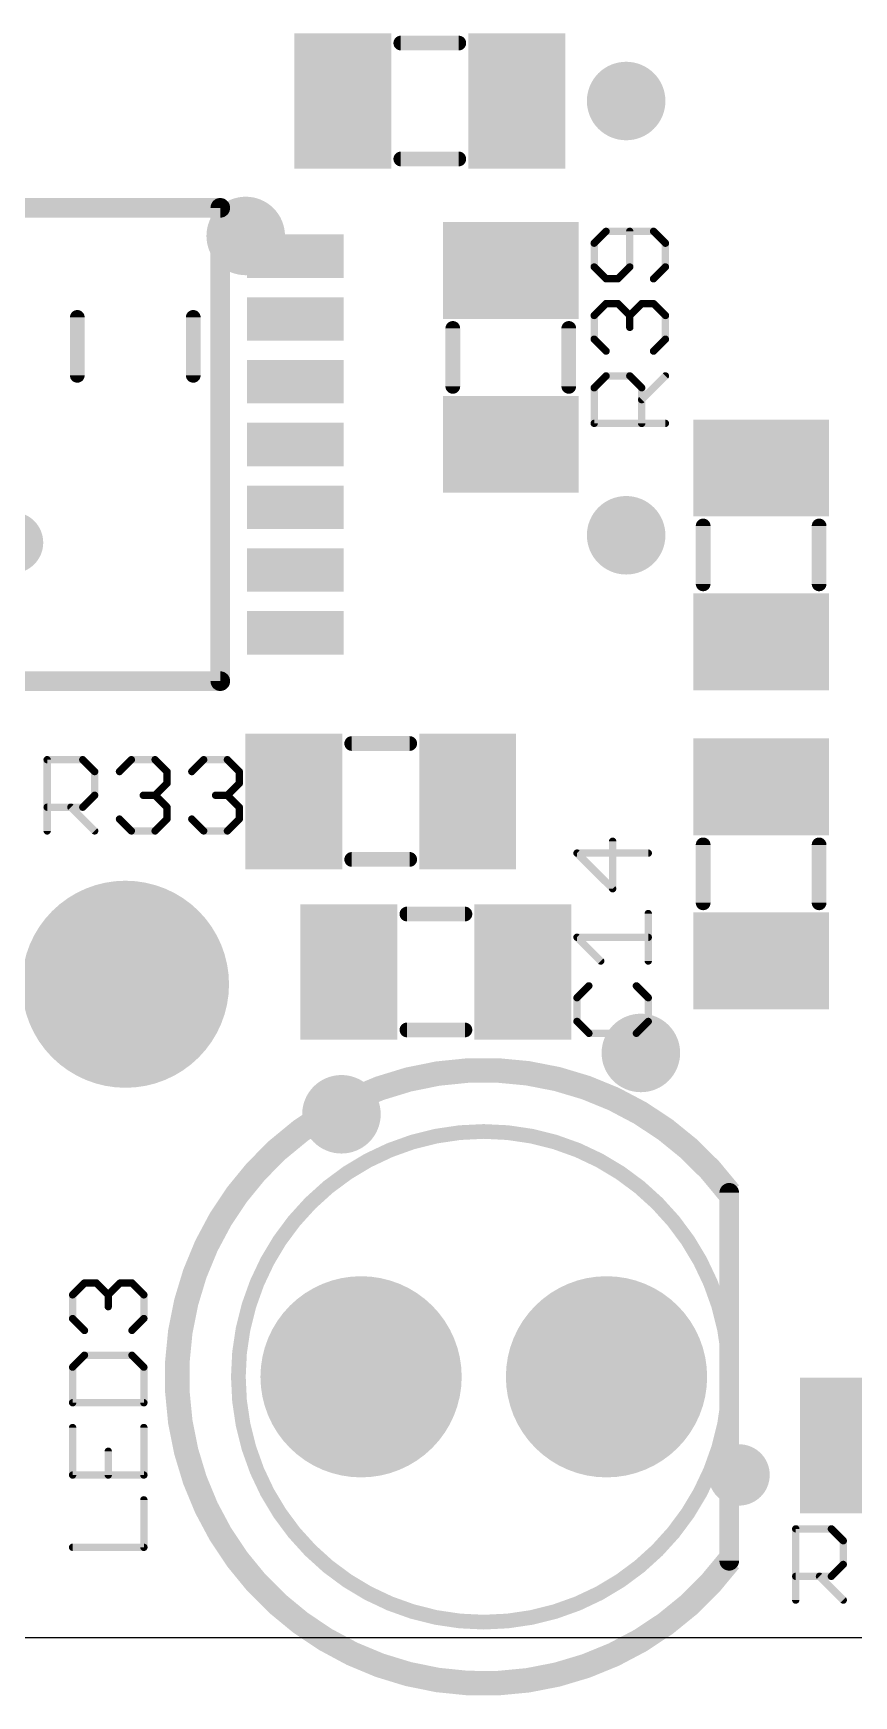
# Model space of a CAD drawing. Extents: x 0 to 96, y -11 to 42.
# Drawn here: x 61.17 to 69.67, y 9.4 to 26.61 of the extents above; entities that cross this region are included whole.
import ezdxf

# ---------------------------------------------------------------- set-up
doc = ezdxf.new("R2010")
doc.units = 0
for name, color, linetype in [('17', 82, 'CONTINUOUS'), ('18', 82, 'CONTINUOUS'), ('20', 7, 'CONTINUOUS'), ('21', 253, 'CONTINUOUS'), ('22', 253, 'CONTINUOUS'), ('29', 253, 'CONTINUOUS')]:
    doc.layers.add(name, color=color, linetype=linetype)

# ---------------------------------------------------------------- blocks, each defined once
blk = doc.blocks.new('RECT')
blk.add_solid([(-0.5, -0.5), (0.5, -0.5), (-0.5, 0.5), (0.5, 0.5)])
blk = doc.blocks.new('ROUNDP')
at = {"const_width": 0.5}
blk.add_lwpolyline([(0, -0.25, 1), (0, 0.25, 1), (0, -0.25)], format="xyb", dxfattribs=at)
blk = doc.blocks.new('ROUNDV')
at = {"const_width": 0.5}
blk.add_lwpolyline([(0, -0.25, 1), (0, 0.25, 1), (0, -0.25)], format="xyb", dxfattribs=at)

msp = doc.modelspace()

# ---------------------------------------------------------------- linework, layer by layer
at = {"layer": '20'}
msp.add_line((29.35, 10), (74.81, 10), dxfattribs=at)
at = {"layer": '21'}
for points, const_width in [([(65.578, 26.508), (64.978, 26.508)], 0.1524), ([(65.578, 25.308), (64.978, 25.308)], 0.1524), ([(58.81, 24.802), (63.11, 24.802)], 0.2032), ([(63.11, 24.802), (63.11, 19.902)], 0.2032), ([(67.102, 24.5589), (66.9792, 24.436)], 0.0762), ([(66.9792, 24.436), (66.9792, 24.1903)], 0.0762), ([(67.5935, 24.5589), (67.102, 24.5589)], 0.0762), ([(67.3478, 24.1903), (67.3478, 24.5589)], 0.0762), ([(67.7164, 24.436), (67.5935, 24.5589)], 0.0762), ([(67.7164, 24.1903), (67.7164, 24.436)], 0.0762), ([(66.9792, 24.1903), (67.102, 24.0674)], 0.0762), ([(67.102, 24.0674), (67.2249, 24.0674)], 0.0762), ([(67.2249, 24.0674), (67.3478, 24.1903)], 0.0762), ([(67.5935, 24.0674), (67.7164, 24.1903)], 0.0762), ([(66.9792, 23.6876), (67.102, 23.8105)], 0.0762), ([(67.102, 23.8105), (67.2249, 23.8105)], 0.0762), ([(67.2249, 23.8105), (67.3478, 23.6876)], 0.0762), ([(67.3478, 23.6876), (67.4707, 23.8105)], 0.0762), ([(67.4707, 23.8105), (67.5935, 23.8105)], 0.0762), ([(67.5935, 23.8105), (67.7164, 23.6876)], 0.0762), ([(65.5162, 23.5537), (65.5162, 22.9537)], 0.1524), ([(66.7162, 23.5537), (66.7162, 22.9537)], 0.1524), ([(66.9792, 23.4418), (66.9792, 23.6876)], 0.0762), ([(67.3478, 23.6876), (67.3478, 23.5647)], 0.0762), ([(67.7164, 23.6876), (67.7164, 23.4418)], 0.0762), ([(67.102, 23.319), (66.9792, 23.4418)], 0.0762), ([(67.7164, 23.4418), (67.5935, 23.319)], 0.0762), ([(66.9792, 22.9392), (67.102, 23.062)], 0.0762), ([(67.102, 23.062), (67.3478, 23.062)], 0.0762), ([(67.3478, 23.062), (67.4707, 22.9392)], 0.0762), ([(67.4707, 22.8163), (67.7164, 23.062)], 0.0762), ([(66.9792, 22.5706), (66.9792, 22.9392)], 0.0762), ([(67.4707, 22.9392), (67.4707, 22.5706)], 0.0762), ([(67.7164, 22.5706), (66.9792, 22.5706)], 0.0762), ([(68.107, 21.509), (68.107, 20.909)], 0.1524), ([(69.307, 21.509), (69.307, 20.909)], 0.1524), ([(63.11, 19.902), (58.81, 19.902)], 0.2032), ([(64.47, 19.2563), (65.07, 19.2563)], 0.1524), ([(61.3183, 18.3515), (61.3183, 19.0887)], 0.0762), ([(61.3183, 19.0887), (61.6869, 19.0887)], 0.0762), ([(61.6869, 19.0887), (61.8097, 18.9659)], 0.0762), ([(62.0667, 18.9659), (62.1895, 19.0887)], 0.0762), ([(62.1895, 19.0887), (62.4353, 19.0887)], 0.0762), ([(62.4353, 19.0887), (62.5582, 18.9659)], 0.0762), ([(62.8151, 18.9659), (62.938, 19.0887)], 0.0762), ([(62.938, 19.0887), (63.1837, 19.0887)], 0.0762), ([(63.1837, 19.0887), (63.3066, 18.9659)], 0.0762), ([(61.8097, 18.9659), (61.8097, 18.7201)], 0.0762), ([(62.5582, 18.9659), (62.5582, 18.843)], 0.0762), ([(63.3066, 18.9659), (63.3066, 18.843)], 0.0762), ([(62.5582, 18.843), (62.4353, 18.7201)], 0.0762), ([(63.3066, 18.843), (63.1837, 18.7201)], 0.0762), ([(61.6869, 18.5972), (61.3183, 18.5972)], 0.0762), ([(61.564, 18.5972), (61.8097, 18.3515)], 0.0762), ([(61.8097, 18.7201), (61.6869, 18.5972)], 0.0762), ([(62.4353, 18.7201), (62.3124, 18.7201)], 0.0762), ([(62.4353, 18.7201), (62.5582, 18.5972)], 0.0762), ([(62.5582, 18.5972), (62.5582, 18.4744)], 0.0762), ([(63.1837, 18.7201), (63.0608, 18.7201)], 0.0762), ([(63.1837, 18.7201), (63.3066, 18.5972)], 0.0762), ([(63.3066, 18.5972), (63.3066, 18.4744)], 0.0762), ([(62.1895, 18.3515), (62.0667, 18.4744)], 0.0762), ([(62.5582, 18.4744), (62.4353, 18.3515)], 0.0762), ([(62.938, 18.3515), (62.8151, 18.4744)], 0.0762), ([(63.3066, 18.4744), (63.1837, 18.3515)], 0.0762), ([(62.4353, 18.3515), (62.1895, 18.3515)], 0.0762), ([(63.1837, 18.3515), (62.938, 18.3515)], 0.0762), ([(67.17, 17.7528), (67.17, 18.2443)], 0.0762), ([(68.107, 17.607), (68.107, 18.207)], 0.1524), ([(69.307, 17.607), (69.307, 18.207)], 0.1524), ([(64.47, 18.0563), (65.07, 18.0563)], 0.1524), ([(67.5386, 18.1214), (66.8014, 18.1214)], 0.0762), ([(66.8014, 18.1214), (67.17, 17.7528)], 0.0762), ([(65.0415, 17.491), (65.6415, 17.491)], 0.1524), ([(67.5386, 17.0044), (67.5386, 17.4959)], 0.0762), ([(67.0471, 17.0044), (66.8014, 17.2502)], 0.0762), ([(66.8014, 17.2502), (67.5386, 17.2502)], 0.0762), ([(66.9242, 16.7475), (66.8014, 16.6246)], 0.0762), ([(67.5386, 16.6246), (67.4157, 16.7475)], 0.0762), ([(66.8014, 16.6246), (66.8014, 16.3789)], 0.0762), ([(67.5386, 16.3789), (67.5386, 16.6246)], 0.0762), ([(65.0415, 16.291), (65.6415, 16.291)], 0.1524), ([(66.8014, 16.3789), (66.9242, 16.256)], 0.0762), ([(67.4157, 16.256), (67.5386, 16.3789)], 0.0762), ([(66.9242, 16.256), (67.4157, 16.256)], 0.0762), ([(68.3768, 10.795), (68.3768, 14.605)], 0.2032), ([(61.5817, 13.5486), (61.7045, 13.6714)], 0.0762), ([(61.7045, 13.6714), (61.8274, 13.6714)], 0.0762), ([(61.8274, 13.6714), (61.9503, 13.5486)], 0.0762), ([(61.9503, 13.5486), (62.0732, 13.6714)], 0.0762), ([(62.0732, 13.6714), (62.196, 13.6714)], 0.0762), ([(62.196, 13.6714), (62.3189, 13.5486)], 0.0762), ([(61.5817, 13.3028), (61.5817, 13.5486)], 0.0762), ([(61.9503, 13.5486), (61.9503, 13.4257)], 0.0762), ([(62.3189, 13.5486), (62.3189, 13.3028)], 0.0762), ([(61.7045, 13.1799), (61.5817, 13.3028)], 0.0762), ([(62.3189, 13.3028), (62.196, 13.1799)], 0.0762), ([(61.7045, 12.923), (61.5817, 12.8001)], 0.0762), ([(62.196, 12.923), (61.7045, 12.923)], 0.0762), ([(62.3189, 12.8001), (62.196, 12.923)], 0.0762), ([(61.5817, 12.8001), (61.5817, 12.4315)], 0.0762), ([(62.3189, 12.4315), (62.3189, 12.8001)], 0.0762), ([(61.5817, 12.4315), (62.3189, 12.4315)], 0.0762), ([(61.5817, 12.1746), (61.5817, 11.6831)], 0.0762), ([(62.3189, 11.6831), (62.3189, 12.1746)], 0.0762), ([(61.9503, 11.6831), (61.9503, 11.9289)], 0.0762), ([(61.5817, 11.6831), (62.3189, 11.6831)], 0.0762), ([(62.3189, 10.9347), (62.3189, 11.4262)], 0.0762), ([(69.0653, 10.3886), (69.0653, 11.1258)], 0.0762), ([(69.0653, 11.1258), (69.4339, 11.1258)], 0.0762), ([(69.4339, 11.1258), (69.5567, 11.003)], 0.0762), ([(69.5567, 11.003), (69.5567, 10.7572)], 0.0762), ([(61.5817, 10.9347), (62.3189, 10.9347)], 0.0762), ([(69.4339, 10.6343), (69.0653, 10.6343)], 0.0762), ([(69.311, 10.6343), (69.5567, 10.3886)], 0.0762), ([(69.5567, 10.7572), (69.4339, 10.6343)], 0.0762)]:
    msp.add_lwpolyline(points, dxfattribs=dict(at, const_width=const_width))
for points, const_width in [([(64.978, 26.5461, 1), (64.978, 26.4699)], 0.0762), ([(65.578, 26.4699, 1), (65.578, 26.5461)], 0.0762), ([(64.978, 25.3461, 1), (64.978, 25.2699)], 0.0762), ([(65.578, 25.2699, 1), (65.578, 25.3461)], 0.0762), ([(63.1608, 24.802, 1), (63.0592, 24.802)], 0.1016), ([(63.11, 24.7512, 1), (63.11, 24.8528)], 0.1016), ([(66.9657, 24.4495, 1), (66.9926, 24.4225)], 0.0381), ([(66.9982, 24.436, 1), (66.9601, 24.436)], 0.0381), ([(67.102, 24.5779, 1), (67.102, 24.5398)], 0.0381), ([(67.1155, 24.5454, 1), (67.0886, 24.5723)], 0.0381), ([(67.3668, 24.5589, 1), (67.3287, 24.5589)], 0.0381), ([(67.607, 24.5723, 1), (67.5801, 24.5454)], 0.0381), ([(67.5935, 24.5398, 1), (67.5935, 24.5779)], 0.0381), ([(67.7355, 24.436, 1), (67.6974, 24.436)], 0.0381), ([(67.7029, 24.4225, 1), (67.7299, 24.4495)], 0.0381), ([(66.9926, 24.2037, 1), (66.9657, 24.1768)], 0.0381), ([(66.9601, 24.1903, 1), (66.9982, 24.1903)], 0.0381), ([(67.102, 24.0864, 1), (67.102, 24.0483)], 0.0381), ([(67.0886, 24.0539, 1), (67.1155, 24.0809)], 0.0381), ([(67.2114, 24.0809, 1), (67.2384, 24.0539)], 0.0381), ([(67.2249, 24.0483, 1), (67.2249, 24.0864)], 0.0381), ([(67.3287, 24.1903, 1), (67.3668, 24.1903)], 0.0381), ([(67.3613, 24.1768, 1), (67.3343, 24.2037)], 0.0381), ([(67.5801, 24.0809, 1), (67.607, 24.0539)], 0.0381), ([(67.6974, 24.1903, 1), (67.7355, 24.1903)], 0.0381), ([(67.7299, 24.1768, 1), (67.7029, 24.2037)], 0.0381), ([(67.102, 23.8295, 1), (67.102, 23.7914)], 0.0381), ([(67.1155, 23.797, 1), (67.0886, 23.8239)], 0.0381), ([(67.2384, 23.8239, 1), (67.2114, 23.797)], 0.0381), ([(67.2249, 23.7914, 1), (67.2249, 23.8295)], 0.0381), ([(67.4707, 23.8295, 1), (67.4707, 23.7914)], 0.0381), ([(67.4841, 23.797, 1), (67.4572, 23.8239)], 0.0381), ([(67.607, 23.8239, 1), (67.5801, 23.797)], 0.0381), ([(67.5935, 23.7914, 1), (67.5935, 23.8295)], 0.0381), ([(65.5543, 23.5537, 1), (65.4781, 23.5537)], 0.0762), ([(66.7543, 23.5537, 1), (66.6781, 23.5537)], 0.0762), ([(66.9657, 23.7011, 1), (66.9926, 23.6741)], 0.0381), ([(66.9982, 23.6876, 1), (66.9601, 23.6876)], 0.0381), ([(67.3668, 23.6876, 1), (67.3287, 23.6876)], 0.0381), ([(67.3343, 23.7011, 1), (67.3613, 23.6741)], 0.0381), ([(67.3287, 23.5647, 1), (67.3668, 23.5647)], 0.0381), ([(67.3343, 23.6741, 1), (67.3613, 23.7011)], 0.0381), ([(67.7355, 23.6876, 1), (67.6974, 23.6876)], 0.0381), ([(67.7029, 23.6741, 1), (67.7299, 23.7011)], 0.0381), ([(66.9926, 23.4553, 1), (66.9657, 23.4284)], 0.0381), ([(66.9601, 23.4418, 1), (66.9982, 23.4418)], 0.0381), ([(67.6974, 23.4418, 1), (67.7355, 23.4418)], 0.0381), ([(67.7299, 23.4284, 1), (67.7029, 23.4553)], 0.0381), ([(67.0886, 23.3055, 1), (67.1155, 23.3324)], 0.0381), ([(67.5801, 23.3324, 1), (67.607, 23.3055)], 0.0381), ([(67.102, 23.0811, 1), (67.102, 23.043)], 0.0381), ([(67.1155, 23.0486, 1), (67.0886, 23.0755)], 0.0381), ([(67.3613, 23.0755, 1), (67.3343, 23.0486)], 0.0381), ([(67.3478, 23.043, 1), (67.3478, 23.0811)], 0.0381), ([(67.7299, 23.0486, 1), (67.7029, 23.0755)], 0.0381), ([(65.4781, 22.9537, 1), (65.5543, 22.9537)], 0.0762), ([(66.6781, 22.9537, 1), (66.7543, 22.9537)], 0.0762), ([(66.9982, 22.9392, 1), (66.9601, 22.9392)], 0.0381), ([(66.9657, 22.9526, 1), (66.9926, 22.9257)], 0.0381), ([(67.4897, 22.9392, 1), (67.4516, 22.9392)], 0.0381), ([(67.4572, 22.9257, 1), (67.4841, 22.9526)], 0.0381), ([(67.4572, 22.8298, 1), (67.4841, 22.8028)], 0.0381), ([(66.9792, 22.5896, 1), (66.9792, 22.5515)], 0.0381), ([(66.9601, 22.5706, 1), (66.9982, 22.5706)], 0.0381), ([(67.4516, 22.5706, 1), (67.4897, 22.5706)], 0.0381), ([(67.7164, 22.5515, 1), (67.7164, 22.5896)], 0.0381), ([(68.1451, 21.509, 1), (68.0689, 21.509)], 0.0762), ([(69.3451, 21.509, 1), (69.2689, 21.509)], 0.0762), ([(68.0689, 20.909, 1), (68.1451, 20.909)], 0.0762), ([(69.2689, 20.909, 1), (69.3451, 20.909)], 0.0762), ([(63.11, 19.8512, 1), (63.11, 19.9528)], 0.1016), ([(63.0592, 19.902, 1), (63.1608, 19.902)], 0.1016), ([(64.47, 19.2944, 1), (64.47, 19.2182)], 0.0762), ([(65.07, 19.2182, 1), (65.07, 19.2944)], 0.0762), ([(61.3373, 19.0887, 1), (61.2992, 19.0887)], 0.0381), ([(61.3183, 19.1078, 1), (61.3183, 19.0697)], 0.0381), ([(61.7003, 19.1022, 1), (61.6734, 19.0753)], 0.0381), ([(61.6869, 19.0697, 1), (61.6869, 19.1078)], 0.0381), ([(62.1895, 19.1078, 1), (62.1895, 19.0697)], 0.0381), ([(62.203, 19.0753, 1), (62.1761, 19.1022)], 0.0381), ([(62.4488, 19.1022, 1), (62.4218, 19.0753)], 0.0381), ([(62.4353, 19.0697, 1), (62.4353, 19.1078)], 0.0381), ([(62.938, 19.1078, 1), (62.938, 19.0697)], 0.0381), ([(62.9514, 19.0753, 1), (62.9245, 19.1022)], 0.0381), ([(63.1972, 19.1022, 1), (63.1702, 19.0753)], 0.0381), ([(63.1837, 19.0697, 1), (63.1837, 19.1078)], 0.0381), ([(61.8288, 18.9659, 1), (61.7907, 18.9659)], 0.0381), ([(61.7963, 18.9524, 1), (61.8232, 18.9793)], 0.0381), ([(62.0532, 18.9793, 1), (62.0801, 18.9524)], 0.0381), ([(62.5772, 18.9659, 1), (62.5391, 18.9659)], 0.0381), ([(62.5447, 18.9524, 1), (62.5716, 18.9793)], 0.0381), ([(62.8016, 18.9793, 1), (62.8286, 18.9524)], 0.0381), ([(63.3256, 18.9659, 1), (63.2875, 18.9659)], 0.0381), ([(63.2931, 18.9524, 1), (63.32, 18.9793)], 0.0381), ([(62.5391, 18.843, 1), (62.5772, 18.843)], 0.0381), ([(62.5716, 18.8295, 1), (62.5447, 18.8565)], 0.0381), ([(63.2875, 18.843, 1), (63.3256, 18.843)], 0.0381), ([(63.32, 18.8295, 1), (63.2931, 18.8565)], 0.0381), ([(61.3183, 18.6163, 1), (61.3183, 18.5782)], 0.0381), ([(61.5775, 18.6107, 1), (61.5505, 18.5838)], 0.0381), ([(61.6734, 18.6107, 1), (61.7003, 18.5838)], 0.0381), ([(61.6869, 18.5782, 1), (61.6869, 18.6163)], 0.0381), ([(61.7907, 18.7201, 1), (61.8288, 18.7201)], 0.0381), ([(61.8232, 18.7066, 1), (61.7963, 18.7336)], 0.0381), ([(62.3124, 18.7392, 1), (62.3124, 18.7011)], 0.0381), ([(62.4488, 18.7336, 1), (62.4218, 18.7066)], 0.0381), ([(62.4218, 18.7336, 1), (62.4488, 18.7066)], 0.0381), ([(62.4353, 18.7011, 1), (62.4353, 18.7392)], 0.0381), ([(62.5772, 18.5972, 1), (62.5391, 18.5972)], 0.0381), ([(62.5447, 18.5838, 1), (62.5716, 18.6107)], 0.0381), ([(63.0608, 18.7392, 1), (63.0608, 18.7011)], 0.0381), ([(63.1972, 18.7336, 1), (63.1702, 18.7066)], 0.0381), ([(63.1702, 18.7336, 1), (63.1972, 18.7066)], 0.0381), ([(63.1837, 18.7011, 1), (63.1837, 18.7392)], 0.0381), ([(63.3256, 18.5972, 1), (63.2875, 18.5972)], 0.0381), ([(63.2931, 18.5838, 1), (63.32, 18.6107)], 0.0381), ([(62.0801, 18.4878, 1), (62.0532, 18.4609)], 0.0381), ([(62.5391, 18.4744, 1), (62.5772, 18.4744)], 0.0381), ([(62.5716, 18.4609, 1), (62.5447, 18.4878)], 0.0381), ([(62.8286, 18.4878, 1), (62.8016, 18.4609)], 0.0381), ([(63.2875, 18.4744, 1), (63.3256, 18.4744)], 0.0381), ([(63.32, 18.4609, 1), (63.2931, 18.4878)], 0.0381), ([(61.2992, 18.3515, 1), (61.3373, 18.3515)], 0.0381), ([(61.7963, 18.338, 1), (61.8232, 18.365)], 0.0381), ([(62.1895, 18.3706, 1), (62.1895, 18.3325)], 0.0381), ([(62.1761, 18.338, 1), (62.203, 18.365)], 0.0381), ([(62.4218, 18.365, 1), (62.4488, 18.338)], 0.0381), ([(62.4353, 18.3325, 1), (62.4353, 18.3706)], 0.0381), ([(62.938, 18.3706, 1), (62.938, 18.3325)], 0.0381), ([(62.9245, 18.338, 1), (62.9514, 18.365)], 0.0381), ([(63.1702, 18.365, 1), (63.1972, 18.338)], 0.0381), ([(63.1837, 18.3325, 1), (63.1837, 18.3706)], 0.0381), ([(67.189, 18.2443, 1), (67.1509, 18.2443)], 0.0381), ([(68.1451, 18.207, 1), (68.0689, 18.207)], 0.0762), ([(69.3451, 18.207, 1), (69.2689, 18.207)], 0.0762), ([(64.47, 18.0944, 1), (64.47, 18.0182)], 0.0762), ([(65.07, 18.0182, 1), (65.07, 18.0944)], 0.0762), ([(66.8014, 18.1405, 1), (66.8014, 18.1024)], 0.0381), ([(66.8148, 18.1349, 1), (66.7879, 18.108)], 0.0381), ([(67.5386, 18.1024, 1), (67.5386, 18.1405)], 0.0381), ([(67.1509, 17.7528, 1), (67.189, 17.7528)], 0.0381), ([(67.1565, 17.7394, 1), (67.1835, 17.7663)], 0.0381), ([(65.0415, 17.5291, 1), (65.0415, 17.4529)], 0.0762), ([(65.6415, 17.4529, 1), (65.6415, 17.5291)], 0.0762), ([(68.0689, 17.607, 1), (68.1451, 17.607)], 0.0762), ([(69.2689, 17.607, 1), (69.3451, 17.607)], 0.0762), ([(67.5576, 17.4959, 1), (67.5196, 17.4959)], 0.0381), ([(66.8014, 17.2692, 1), (66.8014, 17.2311)], 0.0381), ([(66.8148, 17.2636, 1), (66.7879, 17.2367)], 0.0381), ([(67.5386, 17.2311, 1), (67.5386, 17.2692)], 0.0381), ([(67.0336, 16.9909, 1), (67.0606, 17.0179)], 0.0381), ([(67.5196, 17.0044, 1), (67.5576, 17.0044)], 0.0381), ([(66.9377, 16.734, 1), (66.9108, 16.761)], 0.0381), ([(67.4292, 16.761, 1), (67.4023, 16.734)], 0.0381), ([(66.7879, 16.6381, 1), (66.8148, 16.6111)], 0.0381), ([(66.8204, 16.6246, 1), (66.7823, 16.6246)], 0.0381), ([(67.5576, 16.6246, 1), (67.5196, 16.6246)], 0.0381), ([(67.5251, 16.6111, 1), (67.5521, 16.6381)], 0.0381), ([(65.0415, 16.3291, 1), (65.0415, 16.2529)], 0.0762), ([(65.6415, 16.2529, 1), (65.6415, 16.3291)], 0.0762), ([(66.8148, 16.3923, 1), (66.7879, 16.3654)], 0.0381), ([(66.7823, 16.3789, 1), (66.8204, 16.3789)], 0.0381), ([(67.5196, 16.3789, 1), (67.5576, 16.3789)], 0.0381), ([(67.5521, 16.3654, 1), (67.5251, 16.3923)], 0.0381), ([(66.9242, 16.2751, 1), (66.9242, 16.237)], 0.0381), ([(66.9108, 16.2425, 1), (66.9377, 16.2695)], 0.0381), ([(67.4023, 16.2695, 1), (67.4292, 16.2425)], 0.0381), ([(67.4157, 16.237, 1), (67.4157, 16.2751)], 0.0381), ([(68.3768, 14.605, 3), (68.3768, 10.795)], 0.254), ([(65.8368, 10.16, 1), (65.8368, 15.24, 1), (65.8368, 10.16)], 0.1524), ([(68.4276, 14.605, 1), (68.326, 14.605)], 0.1016), ([(61.7045, 13.6905, 1), (61.7045, 13.6524)], 0.0381), ([(61.718, 13.658, 1), (61.6911, 13.6849)], 0.0381), ([(61.8409, 13.6849, 1), (61.8139, 13.658)], 0.0381), ([(61.8274, 13.6524, 1), (61.8274, 13.6905)], 0.0381), ([(62.0732, 13.6905, 1), (62.0732, 13.6524)], 0.0381), ([(62.0866, 13.658, 1), (62.0597, 13.6849)], 0.0381), ([(62.2095, 13.6849, 1), (62.1826, 13.658)], 0.0381), ([(62.196, 13.6524, 1), (62.196, 13.6905)], 0.0381), ([(61.6007, 13.5486, 1), (61.5626, 13.5486)], 0.0381), ([(61.5682, 13.562, 1), (61.5951, 13.5351)], 0.0381), ([(61.9693, 13.5486, 1), (61.9312, 13.5486)], 0.0381), ([(61.9312, 13.4257, 1), (61.9693, 13.4257)], 0.0381), ([(61.9368, 13.562, 1), (61.9638, 13.5351)], 0.0381), ([(61.9368, 13.5351, 1), (61.9638, 13.562)], 0.0381), ([(62.338, 13.5486, 1), (62.2999, 13.5486)], 0.0381), ([(62.3054, 13.5351, 1), (62.3324, 13.562)], 0.0381), ([(61.5951, 13.3163, 1), (61.5682, 13.2893)], 0.0381), ([(61.5626, 13.3028, 1), (61.6007, 13.3028)], 0.0381), ([(62.2999, 13.3028, 1), (62.338, 13.3028)], 0.0381), ([(62.3324, 13.2893, 1), (62.3054, 13.3163)], 0.0381), ([(61.6911, 13.1665, 1), (61.718, 13.1934)], 0.0381), ([(62.1826, 13.1934, 1), (62.2095, 13.1665)], 0.0381), ([(61.7045, 12.9421, 1), (61.7045, 12.904)], 0.0381), ([(61.718, 12.9095, 1), (61.6911, 12.9365)], 0.0381), ([(62.2095, 12.9365, 1), (62.1826, 12.9095)], 0.0381), ([(62.196, 12.904, 1), (62.196, 12.9421)], 0.0381), ([(61.6007, 12.8001, 1), (61.5626, 12.8001)], 0.0381), ([(61.5682, 12.8136, 1), (61.5951, 12.7867)], 0.0381), ([(62.338, 12.8001, 1), (62.2999, 12.8001)], 0.0381), ([(62.3054, 12.7867, 1), (62.3324, 12.8136)], 0.0381), ([(61.5817, 12.4506, 1), (61.5817, 12.4125)], 0.0381), ([(61.5626, 12.4315, 1), (61.6007, 12.4315)], 0.0381), ([(62.2999, 12.4315, 1), (62.338, 12.4315)], 0.0381), ([(62.3189, 12.4125, 1), (62.3189, 12.4506)], 0.0381), ([(61.6007, 12.1746, 1), (61.5626, 12.1746)], 0.0381), ([(62.338, 12.1746, 1), (62.2999, 12.1746)], 0.0381), ([(61.9693, 11.9289, 1), (61.9312, 11.9289)], 0.0381), ([(61.5817, 11.7022, 1), (61.5817, 11.6641)], 0.0381), ([(62.3189, 11.6641, 1), (62.3189, 11.7022)], 0.0381), ([(61.5626, 11.6831, 1), (61.6007, 11.6831)], 0.0381), ([(61.9312, 11.6831, 1), (61.9693, 11.6831)], 0.0381), ([(62.2999, 11.6831, 1), (62.338, 11.6831)], 0.0381), ([(62.338, 11.4262, 1), (62.2999, 11.4262)], 0.0381), ([(69.0843, 11.1258, 1), (69.0462, 11.1258)], 0.0381), ([(69.0653, 11.1449, 1), (69.0653, 11.1068)], 0.0381), ([(69.4473, 11.1393, 1), (69.4204, 11.1124)], 0.0381), ([(69.4339, 11.1068, 1), (69.4339, 11.1449)], 0.0381), ([(69.5758, 11.003, 1), (69.5377, 11.003)], 0.0381), ([(69.5433, 10.9895, 1), (69.5702, 11.0164)], 0.0381), ([(61.5817, 10.9538, 1), (61.5817, 10.9157)], 0.0381), ([(62.2999, 10.9347, 1), (62.338, 10.9347)], 0.0381), ([(62.3189, 10.9157, 1), (62.3189, 10.9538)], 0.0381), ([(68.326, 10.795, 1), (68.4276, 10.795)], 0.1016), ([(69.0653, 10.6534, 1), (69.0653, 10.6153)], 0.0381), ([(69.3245, 10.6478, 1), (69.2975, 10.6209)], 0.0381), ([(69.4339, 10.6153, 1), (69.4339, 10.6534)], 0.0381), ([(69.5377, 10.7572, 1), (69.5758, 10.7572)], 0.0381), ([(69.5702, 10.7437, 1), (69.5433, 10.7707)], 0.0381), ([(69.4204, 10.6478, 1), (69.4473, 10.6209)], 0.0381), ([(69.0462, 10.3886, 1), (69.0843, 10.3886)], 0.0381), ([(69.5433, 10.3751, 1), (69.5702, 10.4021)], 0.0381)]:
    msp.add_lwpolyline(points, format="xyb", dxfattribs=dict(at, const_width=const_width))
at = {"layer": '22', "const_width": 0.1524}
for points in [[(61.63, 23.068), (61.63, 23.668)], [(62.83, 23.068), (62.83, 23.668)]]:
    msp.add_lwpolyline(points, dxfattribs=at)
at = {"layer": '22'}
for points, const_width in [([(61.6681, 23.668, 1), (61.5919, 23.668)], 0.0762), ([(62.8681, 23.668, 1), (62.7919, 23.668)], 0.0762), ([(61.5919, 23.068, 1), (61.6681, 23.068)], 0.0762), ([(62.7919, 23.068, 1), (62.8681, 23.068)], 0.0762), ([(62.1284, 15.8191, 1), (62.1284, 17.7089, 1), (62.1284, 15.8191)], 0.254)]:
    msp.add_lwpolyline(points, format="xyb", dxfattribs=dict(at, const_width=const_width))

# ---------------------------------------------------------------- block references
at = {"layer": '17', "xscale": 1.5, "yscale": 1.5, "rotation": 90}
msp.add_blockref('ROUNDP', (62.103, 16.764), dxfattribs=at)
msp.add_blockref('ROUNDP', (62.103, 16.764), dxfattribs=at)
at = {"layer": '17', "xscale": 1.8796, "yscale": 1.8796}
for p in [(64.5668, 12.7), (64.5668, 12.7), (67.1068, 12.7), (67.1068, 12.7)]:
    msp.add_blockref('ROUNDP', p, dxfattribs=at)
at = {"layer": '18'}
for p, xscale, yscale in [((67.31, 25.908), 0.8128, 0.8128), ((63.373, 24.511), 0.8128, 0.8128), ((67.31, 21.4122), 0.8128, 0.8128), ((60.96, 21.336), 0.635, 0.635), ((67.4624, 16.0528), 0.8128, 0.8128), ((64.3636, 15.4178), 0.8128, 0.8128), ((68.4784, 11.684), 0.635, 0.635)]:
    msp.add_blockref('ROUNDV', p, dxfattribs=dict(at, xscale=xscale, yscale=yscale))
at = {"layer": '29'}
for name, p, xscale, yscale, rotation in [('RECT', (64.378, 25.908), 1.0032, 1.4032, 180), ('RECT', (66.178, 25.908), 1.0032, 1.4032, 180), ('RECT', (66.1162, 24.1537), 1.0032, 1.4032, 270), ('RECT', (66.1162, 22.3537), 1.0032, 1.4032, 270), ('RECT', (68.707, 22.109), 1.0032, 1.4032, 270), ('RECT', (68.707, 20.309), 1.0032, 1.4032, 270), ('RECT', (68.707, 18.807), 1.0032, 1.4032, 90), ('ROUNDP', (62.103, 16.764), 1.7032, 1.7032, 90), ('RECT', (68.707, 17.007), 1.0032, 1.4032, 90), ('RECT', (69.6104, 11.9888), 1.0032, 1.4032, 180)]:
    msp.add_blockref(name, p, dxfattribs=dict(at, xscale=xscale, yscale=yscale, rotation=rotation))
at = {"layer": '29', "xscale": 0.45, "rotation": 90}
for p in [(63.885, 24.302), (63.885, 23.652), (63.885, 23.002), (63.885, 22.352), (63.885, 21.702), (63.885, 21.052), (63.885, 20.402)]:
    msp.add_blockref('RECT', p, dxfattribs=at)
at = {"layer": '29'}
for name, p, xscale, yscale in [('RECT', (63.87, 18.6563), 1.0032, 1.4032), ('RECT', (65.67, 18.6563), 1.0032, 1.4032), ('RECT', (64.4415, 16.891), 1.0032, 1.4032), ('RECT', (66.2415, 16.891), 1.0032, 1.4032), ('ROUNDP', (64.5668, 12.7), 2.0828, 2.0828), ('ROUNDP', (67.1068, 12.7), 2.0828, 2.0828)]:
    msp.add_blockref(name, p, dxfattribs=dict(at, xscale=xscale, yscale=yscale))

doc.saveas('drawing.dxf')
